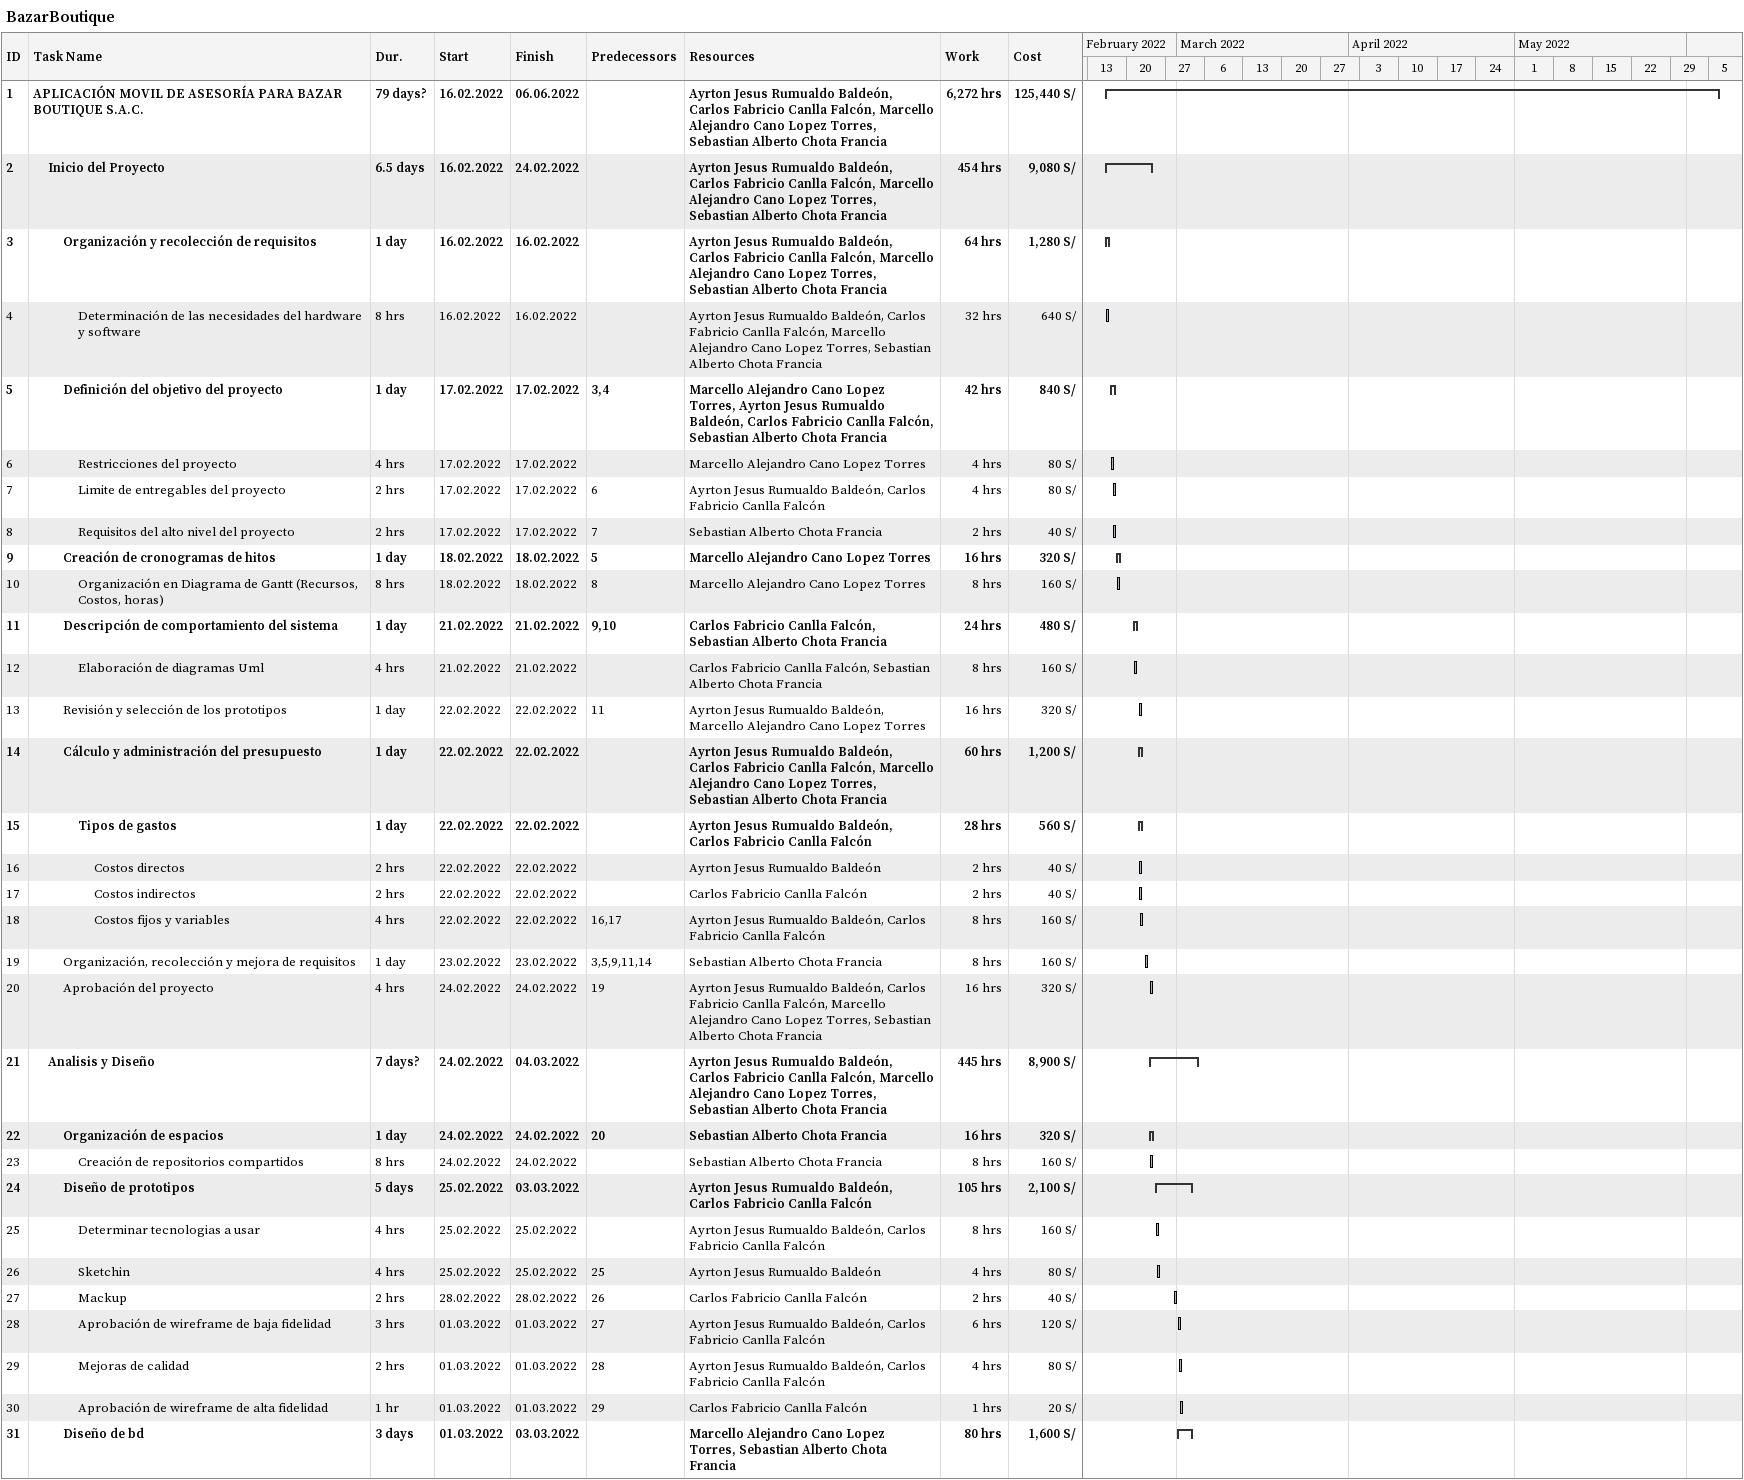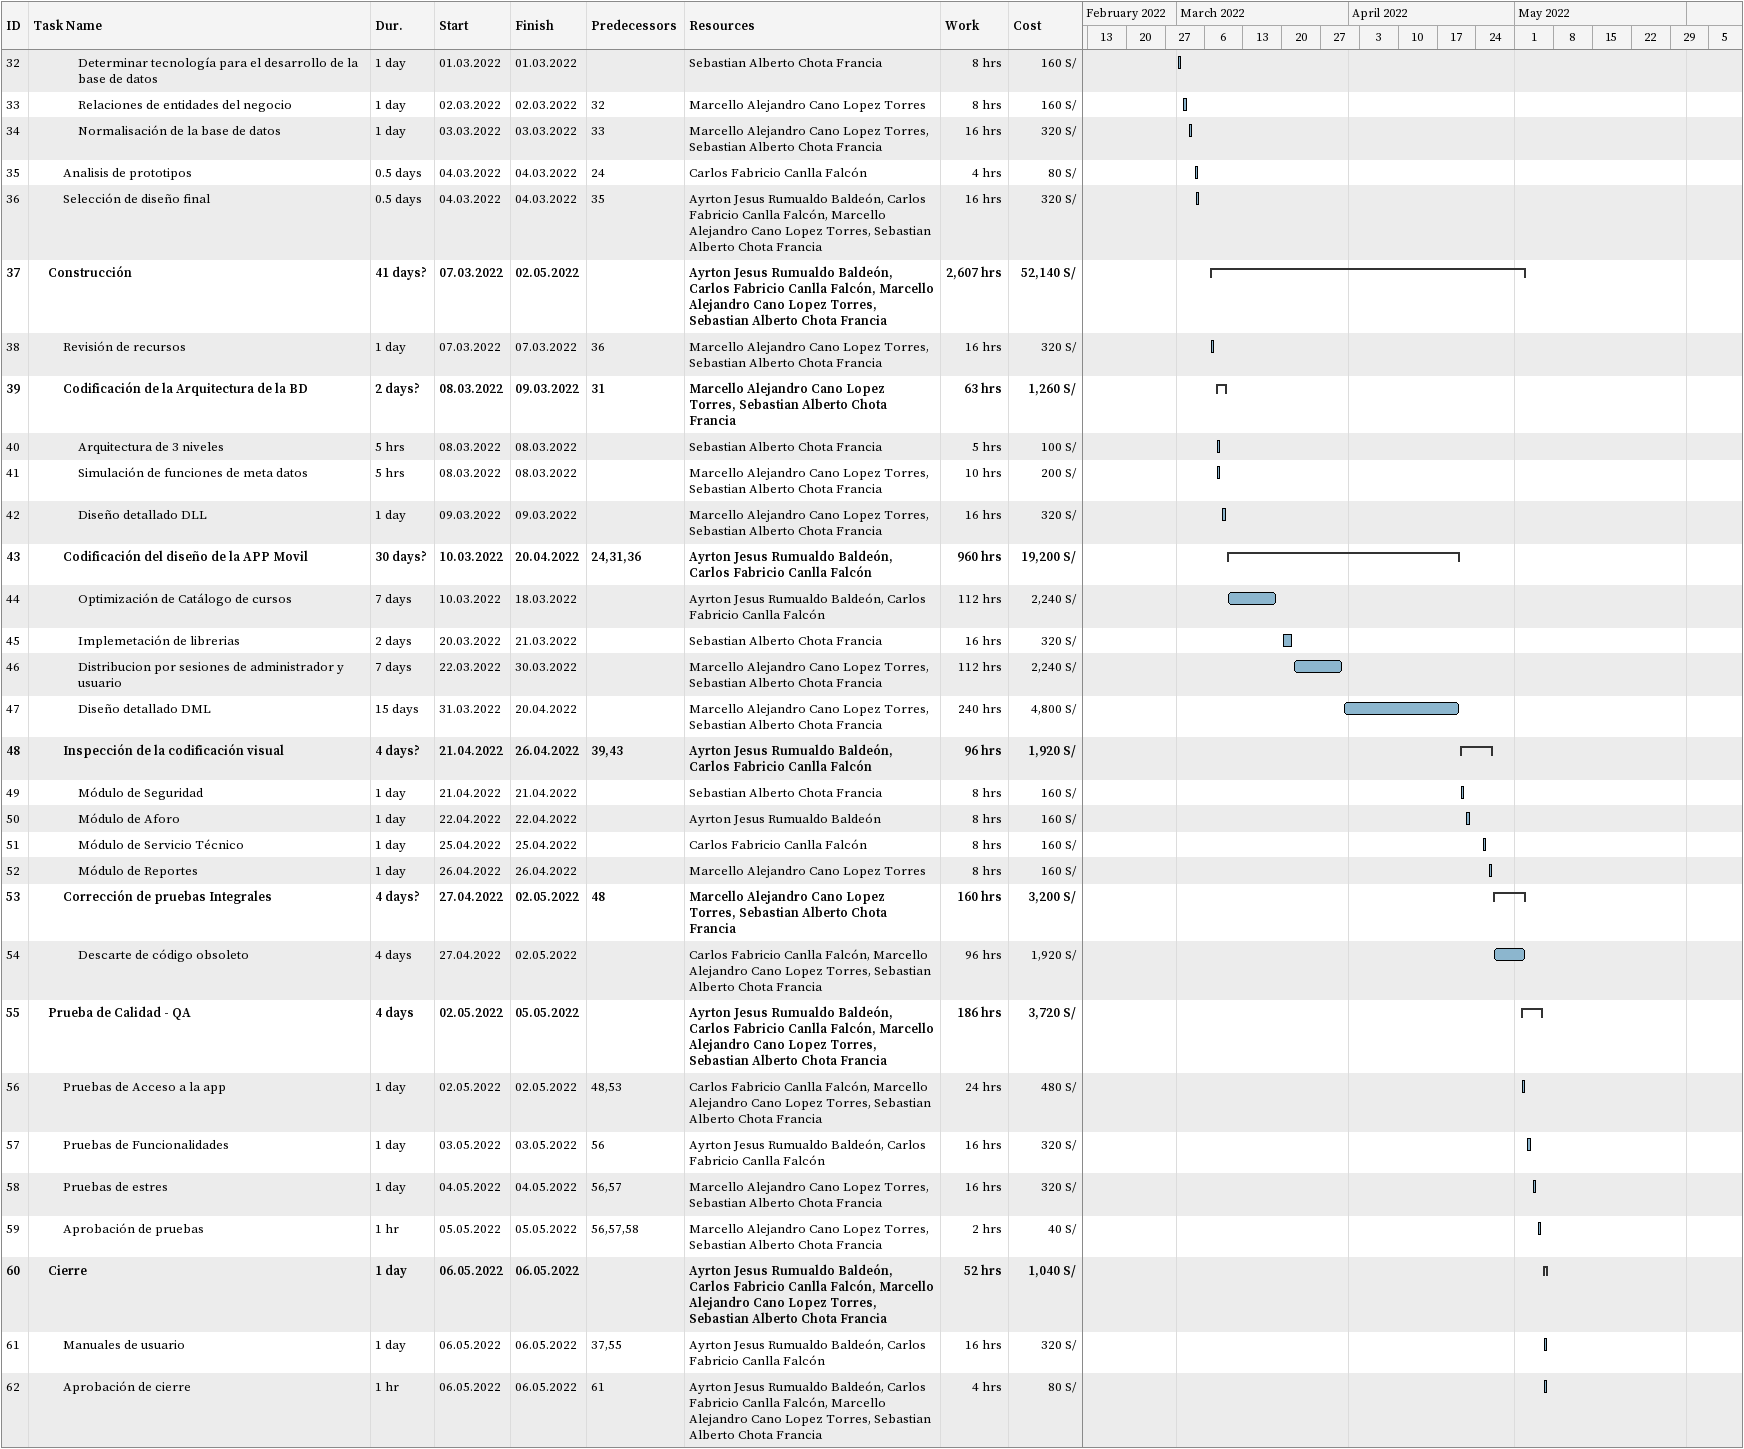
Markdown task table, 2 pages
BazarBoutique

| ID | Level | Task | Duration | Start | Finish | Predecessors | Resources | Work (h) | Cost (S/) |
|---|---|---|---|---|---|---|---|---|---|
| 1 | 1 | **APLICACIÓN MOVIL DE ASESORÍA PARA BAZAR BOUTIQUE S.A.C.** | 79d? | 2022-02-16 | 2022-06-06 |  | Ayrton Jesus Rumualdo Baldeón, Carlos Fabricio Canlla Falcón, Marcello Alejandro Cano Lopez Torres, Sebastian Alberto Chota Francia | 6272 | 125440 |
| 2 | 2 | **Inicio del Proyecto** | 6.5d | 2022-02-16 | 2022-02-24 |  | Ayrton Jesus Rumualdo Baldeón, Carlos Fabricio Canlla Falcón, Marcello Alejandro Cano Lopez Torres, Sebastian Alberto Chota Francia | 454 | 9080 |
| 3 | 3 | **Organización y recolección de requisitos** | 1d | 2022-02-16 | 2022-02-16 |  | Ayrton Jesus Rumualdo Baldeón, Carlos Fabricio Canlla Falcón, Marcello Alejandro Cano Lopez Torres, Sebastian Alberto Chota Francia | 64 | 1280 |
| 4 | 4 | Determinación de las necesidades del hardware y software | 8h | 2022-02-16 | 2022-02-16 |  | Ayrton Jesus Rumualdo Baldeón, Carlos Fabricio Canlla Falcón, Marcello Alejandro Cano Lopez Torres, Sebastian Alberto Chota Francia | 32 | 640 |
| 5 | 3 | **Definición del objetivo del proyecto** | 1d | 2022-02-17 | 2022-02-17 | 3, 4 | Marcello Alejandro Cano Lopez Torres, Ayrton Jesus Rumualdo Baldeón, Carlos Fabricio Canlla Falcón, Sebastian Alberto Chota Francia | 42 | 840 |
| 6 | 4 | Restricciones del proyecto | 4h | 2022-02-17 | 2022-02-17 |  | Marcello Alejandro Cano Lopez Torres | 4 | 80 |
| 7 | 4 | Limite de entregables del proyecto | 2h | 2022-02-17 | 2022-02-17 | 6 | Ayrton Jesus Rumualdo Baldeón, Carlos Fabricio Canlla Falcón | 4 | 80 |
| 8 | 4 | Requisitos del alto nivel del proyecto | 2h | 2022-02-17 | 2022-02-17 | 7 | Sebastian Alberto Chota Francia | 2 | 40 |
| 9 | 3 | **Creación de cronogramas de hitos** | 1d | 2022-02-18 | 2022-02-18 | 5 | Marcello Alejandro Cano Lopez Torres | 16 | 320 |
| 10 | 4 | Organización en Diagrama de Gantt (Recursos, Costos, horas) | 8h | 2022-02-18 | 2022-02-18 | 8 | Marcello Alejandro Cano Lopez Torres | 8 | 160 |
| 11 | 3 | **Descripción de comportamiento del sistema** | 1d | 2022-02-21 | 2022-02-21 | 9, 10 | Carlos Fabricio Canlla Falcón, Sebastian Alberto Chota Francia | 24 | 480 |
| 12 | 4 | Elaboración de diagramas Uml | 4h | 2022-02-21 | 2022-02-21 |  | Carlos Fabricio Canlla Falcón, Sebastian Alberto Chota Francia | 8 | 160 |
| 13 | 3 | Revisión y selección de los prototipos | 1d | 2022-02-22 | 2022-02-22 | 11 | Ayrton Jesus Rumualdo Baldeón, Marcello Alejandro Cano Lopez Torres | 16 | 320 |
| 14 | 3 | **Cálculo y administración del presupuesto** | 1d | 2022-02-22 | 2022-02-22 |  | Ayrton Jesus Rumualdo Baldeón, Carlos Fabricio Canlla Falcón, Marcello Alejandro Cano Lopez Torres, Sebastian Alberto Chota Francia | 60 | 1200 |
| 15 | 4 | **Tipos de gastos** | 1d | 2022-02-22 | 2022-02-22 |  | Ayrton Jesus Rumualdo Baldeón, Carlos Fabricio Canlla Falcón | 28 | 560 |
| 16 | 5 | Costos directos | 2h | 2022-02-22 | 2022-02-22 |  | Ayrton Jesus Rumualdo Baldeón | 2 | 40 |
| 17 | 5 | Costos indirectos | 2h | 2022-02-22 | 2022-02-22 |  | Carlos Fabricio Canlla Falcón | 2 | 40 |
| 18 | 5 | Costos fijos y variables | 4h | 2022-02-22 | 2022-02-22 | 16, 17 | Ayrton Jesus Rumualdo Baldeón, Carlos Fabricio Canlla Falcón | 8 | 160 |
| 19 | 3 | Organización, recolección y mejora de requisitos | 1d | 2022-02-23 | 2022-02-23 | 3, 5, 9, 11, 14 | Sebastian Alberto Chota Francia | 8 | 160 |
| 20 | 3 | Aprobación del proyecto | 4h | 2022-02-24 | 2022-02-24 | 19 | Ayrton Jesus Rumualdo Baldeón, Carlos Fabricio Canlla Falcón, Marcello Alejandro Cano Lopez Torres, Sebastian Alberto Chota Francia | 16 | 320 |
| 21 | 2 | **Analisis y Diseño** | 7d? | 2022-02-24 | 2022-03-04 |  | Ayrton Jesus Rumualdo Baldeón, Carlos Fabricio Canlla Falcón, Marcello Alejandro Cano Lopez Torres, Sebastian Alberto Chota Francia | 445 | 8900 |
| 22 | 3 | **Organización de espacios** | 1d | 2022-02-24 | 2022-02-24 | 20 | Sebastian Alberto Chota Francia | 16 | 320 |
| 23 | 4 | Creación de repositorios compartidos | 8h | 2022-02-24 | 2022-02-24 |  | Sebastian Alberto Chota Francia | 8 | 160 |
| 24 | 3 | **Diseño de prototipos** | 5d | 2022-02-25 | 2022-03-03 |  | Ayrton Jesus Rumualdo Baldeón, Carlos Fabricio Canlla Falcón | 105 | 2100 |
| 25 | 4 | Determinar tecnologias a usar | 4h | 2022-02-25 | 2022-02-25 |  | Ayrton Jesus Rumualdo Baldeón, Carlos Fabricio Canlla Falcón | 8 | 160 |
| 26 | 4 | Sketchin | 4h | 2022-02-25 | 2022-02-25 | 25 | Ayrton Jesus Rumualdo Baldeón | 4 | 80 |
| 27 | 4 | Mackup | 2h | 2022-02-28 | 2022-02-28 | 26 | Carlos Fabricio Canlla Falcón | 2 | 40 |
| 28 | 4 | Aprobación de wireframe de baja fidelidad | 3h | 2022-03-01 | 2022-03-01 | 27 | Ayrton Jesus Rumualdo Baldeón, Carlos Fabricio Canlla Falcón | 6 | 120 |
| 29 | 4 | Mejoras de calidad | 2h | 2022-03-01 | 2022-03-01 | 28 | Ayrton Jesus Rumualdo Baldeón, Carlos Fabricio Canlla Falcón | 4 | 80 |
| 30 | 4 | Aprobación de wireframe de alta fidelidad | 1h | 2022-03-01 | 2022-03-01 | 29 | Carlos Fabricio Canlla Falcón | 1 | 20 |
| 31 | 3 | **Diseño de bd** | 3d | 2022-03-01 | 2022-03-03 |  | Marcello Alejandro Cano Lopez Torres, Sebastian Alberto Chota Francia | 80 | 1600 |
| 32 | 4 | Determinar tecnología para el desarrollo de la base de datos | 1d | 2022-03-01 | 2022-03-01 |  | Sebastian Alberto Chota Francia | 8 | 160 |
| 33 | 4 | Relaciones de entidades del negocio | 1d | 2022-03-02 | 2022-03-02 | 32 | Marcello Alejandro Cano Lopez Torres | 8 | 160 |
| 34 | 4 | Normalisación de la base de datos | 1d | 2022-03-03 | 2022-03-03 | 33 | Marcello Alejandro Cano Lopez Torres, Sebastian Alberto Chota Francia | 16 | 320 |
| 35 | 3 | Analisis de prototipos | 0.5d | 2022-03-04 | 2022-03-04 | 24 | Carlos Fabricio Canlla Falcón | 4 | 80 |
| 36 | 3 | Selección de diseño final | 0.5d | 2022-03-04 | 2022-03-04 | 35 | Ayrton Jesus Rumualdo Baldeón, Carlos Fabricio Canlla Falcón, Marcello Alejandro Cano Lopez Torres, Sebastian Alberto Chota Francia | 16 | 320 |
| 37 | 2 | **Construcción** | 41d? | 2022-03-07 | 2022-05-02 |  | Ayrton Jesus Rumualdo Baldeón, Carlos Fabricio Canlla Falcón, Marcello Alejandro Cano Lopez Torres, Sebastian Alberto Chota Francia | 2607 | 52140 |
| 38 | 3 | Revisión de recursos | 1d | 2022-03-07 | 2022-03-07 | 36 | Marcello Alejandro Cano Lopez Torres, Sebastian Alberto Chota Francia | 16 | 320 |
| 39 | 3 | **Codificación de la Arquitectura de la BD** | 2d? | 2022-03-08 | 2022-03-09 | 31 | Marcello Alejandro Cano Lopez Torres, Sebastian Alberto Chota Francia | 63 | 1260 |
| 40 | 4 | Arquitectura de 3 niveles | 5h | 2022-03-08 | 2022-03-08 |  | Sebastian Alberto Chota Francia | 5 | 100 |
| 41 | 4 | Simulación de funciones de meta datos | 5h | 2022-03-08 | 2022-03-08 |  | Marcello Alejandro Cano Lopez Torres, Sebastian Alberto Chota Francia | 10 | 200 |
| 42 | 4 | Diseño detallado DLL | 1d | 2022-03-09 | 2022-03-09 |  | Marcello Alejandro Cano Lopez Torres, Sebastian Alberto Chota Francia | 16 | 320 |
| 43 | 3 | **Codificación del diseño de la APP Movil** | 30d? | 2022-03-10 | 2022-04-20 | 24, 31, 36 | Ayrton Jesus Rumualdo Baldeón, Carlos Fabricio Canlla Falcón | 960 | 19200 |
| 44 | 4 | Optimización de Catálogo de cursos | 7d | 2022-03-10 | 2022-03-18 |  | Ayrton Jesus Rumualdo Baldeón, Carlos Fabricio Canlla Falcón | 112 | 2240 |
| 45 | 4 | Implemetación de librerias | 2d | 2022-03-20 | 2022-03-21 |  | Sebastian Alberto Chota Francia | 16 | 320 |
| 46 | 4 | Distribucion por sesiones de administrador y usuario | 7d | 2022-03-22 | 2022-03-30 |  | Marcello Alejandro Cano Lopez Torres, Sebastian Alberto Chota Francia | 112 | 2240 |
| 47 | 4 | Diseño detallado DML | 15d | 2022-03-31 | 2022-04-20 |  | Marcello Alejandro Cano Lopez Torres, Sebastian Alberto Chota Francia | 240 | 4800 |
| 48 | 3 | **Inspección de la codificación visual** | 4d? | 2022-04-21 | 2022-04-26 | 39, 43 | Ayrton Jesus Rumualdo Baldeón, Carlos Fabricio Canlla Falcón | 96 | 1920 |
| 49 | 4 | Módulo de Seguridad | 1d | 2022-04-21 | 2022-04-21 |  | Sebastian Alberto Chota Francia | 8 | 160 |
| 50 | 4 | Módulo de Aforo | 1d | 2022-04-22 | 2022-04-22 |  | Ayrton Jesus Rumualdo Baldeón | 8 | 160 |
| 51 | 4 | Módulo de Servicio Técnico | 1d | 2022-04-25 | 2022-04-25 |  | Carlos Fabricio Canlla Falcón | 8 | 160 |
| 52 | 4 | Módulo de Reportes | 1d | 2022-04-26 | 2022-04-26 |  | Marcello Alejandro Cano Lopez Torres | 8 | 160 |
| 53 | 3 | **Corrección de pruebas Integrales** | 4d? | 2022-04-27 | 2022-05-02 | 48 | Marcello Alejandro Cano Lopez Torres, Sebastian Alberto Chota Francia | 160 | 3200 |
| 54 | 4 | Descarte de código obsoleto | 4d | 2022-04-27 | 2022-05-02 |  | Carlos Fabricio Canlla Falcón, Marcello Alejandro Cano Lopez Torres, Sebastian Alberto Chota Francia | 96 | 1920 |
| 55 | 2 | **Prueba de Calidad - QA** | 4d | 2022-05-02 | 2022-05-05 |  | Ayrton Jesus Rumualdo Baldeón, Carlos Fabricio Canlla Falcón, Marcello Alejandro Cano Lopez Torres, Sebastian Alberto Chota Francia | 186 | 3720 |
| 56 | 3 | Pruebas de Acceso a la app | 1d | 2022-05-02 | 2022-05-02 | 48, 53 | Carlos Fabricio Canlla Falcón, Marcello Alejandro Cano Lopez Torres, Sebastian Alberto Chota Francia | 24 | 480 |
| 57 | 3 | Pruebas de Funcionalidades | 1d | 2022-05-03 | 2022-05-03 | 56 | Ayrton Jesus Rumualdo Baldeón, Carlos Fabricio Canlla Falcón | 16 | 320 |
| 58 | 3 | Pruebas de estres | 1d | 2022-05-04 | 2022-05-04 | 56, 57 | Marcello Alejandro Cano Lopez Torres, Sebastian Alberto Chota Francia | 16 | 320 |
| 59 | 3 | Aprobación de pruebas | 1h | 2022-05-05 | 2022-05-05 | 56, 57, 58 | Marcello Alejandro Cano Lopez Torres, Sebastian Alberto Chota Francia | 2 | 40 |
| 60 | 2 | **Cierre** | 1d | 2022-05-06 | 2022-05-06 |  | Ayrton Jesus Rumualdo Baldeón, Carlos Fabricio Canlla Falcón, Marcello Alejandro Cano Lopez Torres, Sebastian Alberto Chota Francia | 52 | 1040 |
| 61 | 3 | Manuales de usuario | 1d | 2022-05-06 | 2022-05-06 | 37, 55 | Ayrton Jesus Rumualdo Baldeón, Carlos Fabricio Canlla Falcón | 16 | 320 |
| 62 | 3 | Aprobación de cierre | 1h | 2022-05-06 | 2022-05-06 | 61 | Ayrton Jesus Rumualdo Baldeón, Carlos Fabricio Canlla Falcón, Marcello Alejandro Cano Lopez Torres, Sebastian Alberto Chota Francia | 4 | 80 |
